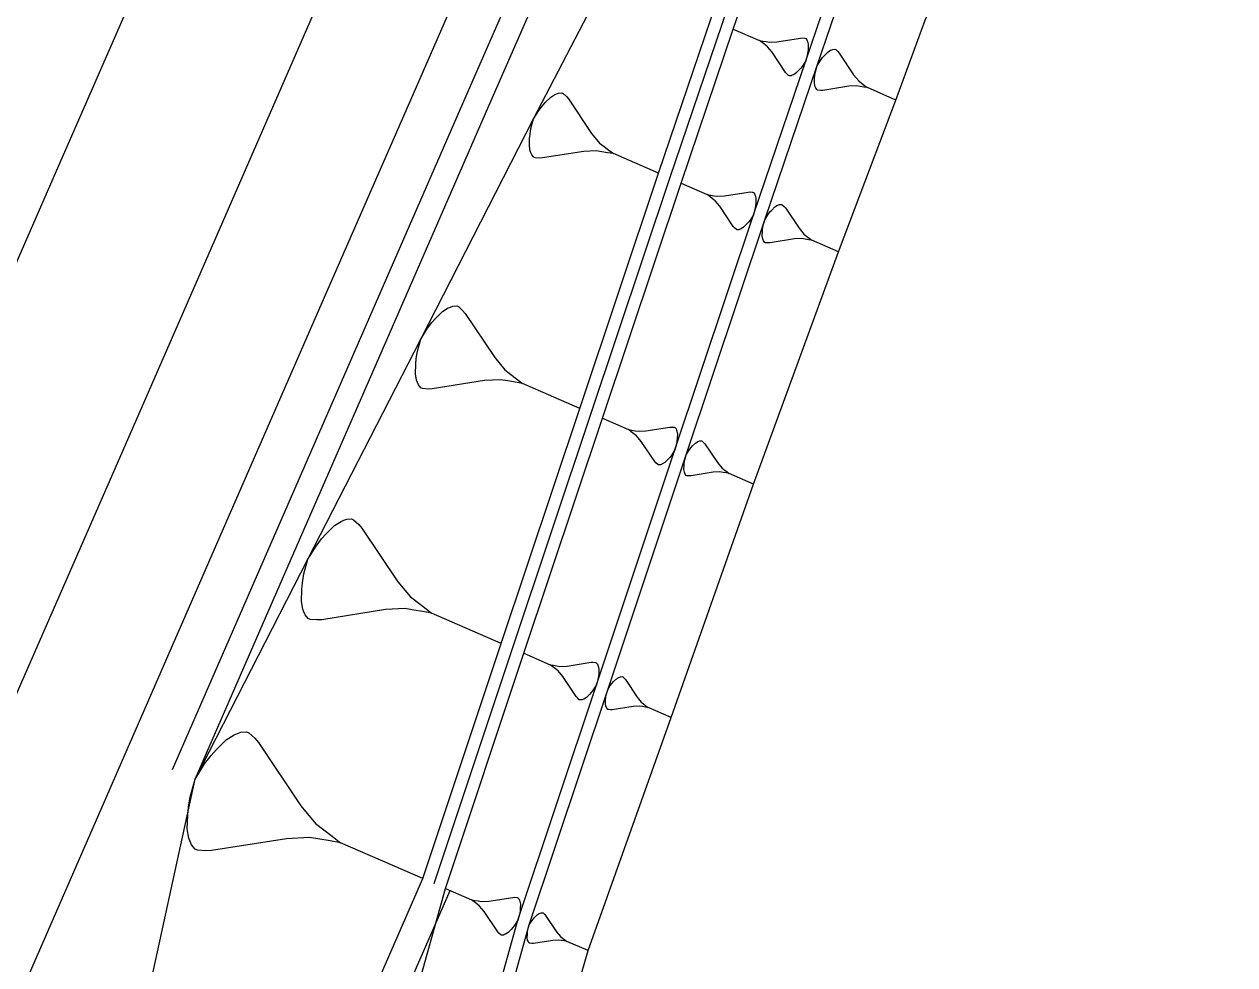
# Model space of a CAD drawing. Extents: x 386614 to 387594, y 803230 to 804419.
# Drawn here: x 387220.67 to 387245.18, y 803909.84 to 803928.89 of the extents above; entities that cross this region are included whole.
import ezdxf

# ---------------------------------------------------------------- set-up
doc = ezdxf.new("R2010")
doc.units = 0
doc.layers.get('0').update_dxf_attribs({"linetype": 'CONTINUOUS'})

msp = doc.modelspace()

# ---------------------------------------------------------------- linework, layer by layer
at = {"color": 1}
for p, q in [((387235.0301, 803928.7897), (387235.5592, 803928.5589)), ((387235.9078, 803928.5328), (387236.3913, 803928.6098)), ((387236.3913, 803928.6098), (387236.4281, 803928.6117)), ((387236.4281, 803928.6117), (387236.4801, 803928.6071)), ((387236.4801, 803928.6071), (387236.4952, 803928.6005)), ((387236.4952, 803928.6005), (387236.5188, 803928.5722)), ((387235.5592, 803928.5589), (387235.6263, 803928.5476)), ((387235.6131, 803928.5174), (387235.5592, 803928.5589)), ((387235.667, 803928.4759), (387235.6131, 803928.5174)), ((387235.6263, 803928.5476), (387235.6934, 803928.5363)), ((387235.7209, 803928.4344), (387235.667, 803928.4759)), ((387235.6934, 803928.5363), (387235.7605, 803928.5251)), ((387235.8154, 803928.3211), (387235.7209, 803928.4344)), ((387235.7605, 803928.5251), (387235.9078, 803928.5328)), ((387236.5188, 803928.5722), (387236.5274, 803928.5504)), ((387236.5274, 803928.5504), (387236.5359, 803928.5287)), ((387236.5359, 803928.5287), (387236.5463, 803928.4702)), ((387236.5436, 803928.3814), (387236.5389, 803928.3294)), ((387236.5463, 803928.4702), (387236.5436, 803928.3814)), ((387236.0879, 803927.9143), (387235.8154, 803928.3211)), ((387236.4966, 803928.1499), (387236.4353, 803928.0507)), ((387236.5277, 803928.2624), (387236.4966, 803928.1499)), ((387236.5389, 803928.3294), (387236.5277, 803928.2624)), ((387236.1115, 803927.886), (387236.0879, 803927.9143)), ((387236.1503, 803927.8511), (387236.1115, 803927.886)), ((387236.224, 803927.855), (387236.2022, 803927.8465)), ((387236.2457, 803927.8635), (387236.224, 803927.855)), ((387236.2957, 803927.8957), (387236.2457, 803927.8635)), ((387236.3589, 803927.9581), (387236.2957, 803927.8957)), ((387236.3938, 803927.9968), (387236.3589, 803927.9581)), ((387236.4353, 803928.0507), (387236.3938, 803927.9968)), ((387236.1654, 803927.8445), (387236.1503, 803927.8511)), ((387236.2022, 803927.8465), (387236.1654, 803927.8445)), ((387233.9712, 803925.6698), (387234.5004, 803925.439)), ((387234.5004, 803925.439), (387234.5674, 803925.4277)), ((387234.5542, 803925.3975), (387234.5004, 803925.439)), ((387234.5674, 803925.4277), (387234.6345, 803925.4165)), ((387234.6345, 803925.4165), (387234.7016, 803925.4052)), ((387234.7016, 803925.4052), (387234.8489, 803925.4129)), ((387234.8489, 803925.4129), (387235.3324, 803925.4899)), ((387235.3324, 803925.4899), (387235.3692, 803925.4919)), ((387235.3692, 803925.4919), (387235.4212, 803925.4872)), ((387235.4212, 803925.4872), (387235.4363, 803925.4806)), ((387235.4363, 803925.4806), (387235.46, 803925.4523)), ((387235.46, 803925.4523), (387235.4685, 803925.4306)), ((387235.4685, 803925.4306), (387235.477, 803925.4089)), ((387235.477, 803925.4089), (387235.4875, 803925.3503)), ((387234.6081, 803925.356), (387234.5542, 803925.3975)), ((387234.662, 803925.3145), (387234.6081, 803925.356)), ((387234.7566, 803925.2013), (387234.662, 803925.3145)), ((387235.029, 803924.7945), (387234.7566, 803925.2013)), ((387235.48, 803925.2096), (387235.4688, 803925.1425)), ((387235.4847, 803925.2615), (387235.48, 803925.2096)), ((387235.4875, 803925.3503), (387235.4847, 803925.2615)), ((387235.3764, 803924.9308), (387235.3349, 803924.877)), ((387235.4377, 803925.0301), (387235.3764, 803924.9308)), ((387235.4688, 803925.1425), (387235.4377, 803925.0301)), ((387235.0527, 803924.7662), (387235.029, 803924.7945)), ((387235.0914, 803924.7312), (387235.0527, 803924.7662)), ((387235.1065, 803924.7247), (387235.0914, 803924.7312)), ((387235.1434, 803924.7266), (387235.1065, 803924.7247)), ((387235.1651, 803924.7351), (387235.1434, 803924.7266)), ((387235.1868, 803924.7436), (387235.1651, 803924.7351)), ((387235.2368, 803924.7758), (387235.1868, 803924.7436)), ((387235.3, 803924.8382), (387235.2368, 803924.7758)), ((387235.3349, 803924.877), (387235.3, 803924.8382)), ((387232.3806, 803920.9087), (387232.9097, 803920.6778)), ((387232.9097, 803920.6778), (387232.9768, 803920.6666)), ((387232.9636, 803920.6363), (387232.9097, 803920.6778)), ((387233.0175, 803920.5948), (387232.9636, 803920.6363)), ((387232.9768, 803920.6666), (387233.0439, 803920.6553)), ((387233.0714, 803920.5533), (387233.0175, 803920.5948)), ((387233.0439, 803920.6553), (387233.1109, 803920.6441)), ((387233.1659, 803920.4401), (387233.0714, 803920.5533)), ((387233.1109, 803920.6441), (387233.2583, 803920.6518)), ((387233.2583, 803920.6518), (387233.7418, 803920.7288)), ((387233.7418, 803920.7288), (387233.7786, 803920.7307)), ((387233.7786, 803920.7307), (387233.8305, 803920.726)), ((387233.8305, 803920.726), (387233.8457, 803920.7194)), ((387233.8457, 803920.7194), (387233.8693, 803920.6911)), ((387233.8693, 803920.6911), (387233.8778, 803920.6694)), ((387233.8778, 803920.6694), (387233.8864, 803920.6477)), ((387233.8864, 803920.6477), (387233.8968, 803920.5892)), ((387233.8941, 803920.5004), (387233.8894, 803920.4484)), ((387233.8968, 803920.5892), (387233.8941, 803920.5004)), ((387233.4384, 803920.0333), (387233.1659, 803920.4401)), ((387233.8471, 803920.2689), (387233.7858, 803920.1697)), ((387233.8781, 803920.3813), (387233.8471, 803920.2689)), ((387233.8894, 803920.4484), (387233.8781, 803920.3813)), ((387233.462, 803920.005), (387233.4384, 803920.0333)), ((387233.6462, 803920.0146), (387233.5961, 803919.9825)), ((387233.7094, 803920.077), (387233.6462, 803920.0146)), ((387233.7443, 803920.1158), (387233.7094, 803920.077)), ((387233.7858, 803920.1697), (387233.7443, 803920.1158)), ((387233.5008, 803919.9701), (387233.462, 803920.005)), ((387233.5159, 803919.9635), (387233.5008, 803919.9701)), ((387233.5527, 803919.9654), (387233.5159, 803919.9635)), ((387233.5744, 803919.9739), (387233.5527, 803919.9654)), ((387233.5961, 803919.9825), (387233.5744, 803919.9739)), ((387230.7899, 803916.1475), (387231.3191, 803915.9167)), ((387231.3191, 803915.9167), (387231.3861, 803915.9054)), ((387231.3729, 803915.8752), (387231.3191, 803915.9167)), ((387231.4268, 803915.8337), (387231.3729, 803915.8752)), ((387231.3861, 803915.9054), (387231.4532, 803915.8942)), ((387231.4532, 803915.8942), (387231.5203, 803915.8829)), ((387231.5203, 803915.8829), (387231.6676, 803915.8906)), ((387231.6676, 803915.8906), (387232.1511, 803915.9676)), ((387232.1511, 803915.9676), (387232.1879, 803915.9695)), ((387232.1879, 803915.9695), (387232.2399, 803915.9649)), ((387232.2399, 803915.9649), (387232.255, 803915.9583)), ((387232.255, 803915.9583), (387232.2787, 803915.93)), ((387232.2787, 803915.93), (387232.2872, 803915.9083)), ((387232.2872, 803915.9083), (387232.2957, 803915.8865)), ((387232.2957, 803915.8865), (387232.3062, 803915.828)), ((387231.4807, 803915.7922), (387231.4268, 803915.8337)), ((387231.5753, 803915.6789), (387231.4807, 803915.7922)), ((387231.8477, 803915.2722), (387231.5753, 803915.6789)), ((387232.2875, 803915.6202), (387232.2564, 803915.5078)), ((387232.2987, 803915.6873), (387232.2875, 803915.6202)), ((387232.3034, 803915.7392), (387232.2987, 803915.6873)), ((387232.3062, 803915.828), (387232.3034, 803915.7392)), ((387232.1536, 803915.3546), (387232.1187, 803915.3159)), ((387232.1951, 803915.4085), (387232.1536, 803915.3546)), ((387232.2564, 803915.5078), (387232.1951, 803915.4085)), ((387231.8714, 803915.2438), (387231.8477, 803915.2722)), ((387231.9101, 803915.2089), (387231.8714, 803915.2438)), ((387231.9252, 803915.2023), (387231.9101, 803915.2089)), ((387231.9621, 803915.2043), (387231.9252, 803915.2023)), ((387231.9838, 803915.2128), (387231.9621, 803915.2043)), ((387232.0055, 803915.2213), (387231.9838, 803915.2128)), ((387232.0555, 803915.2535), (387232.0055, 803915.2213)), ((387232.1187, 803915.3159), (387232.0555, 803915.2535)), ((387229.2018, 803911.3853), (387229.7309, 803911.1544)), ((387230.0795, 803911.1284), (387230.563, 803911.2054)), ((387230.563, 803911.2054), (387230.5998, 803911.2073)), ((387230.5998, 803911.2073), (387230.6518, 803911.2026)), ((387230.6518, 803911.2026), (387230.6669, 803911.196)), ((387230.6669, 803911.196), (387230.6905, 803911.1677)), ((387229.7309, 803911.1544), (387229.798, 803911.1432)), ((387229.7848, 803911.1129), (387229.7309, 803911.1544)), ((387229.8387, 803911.0714), (387229.7848, 803911.1129)), ((387229.798, 803911.1432), (387229.8651, 803911.1319)), ((387229.8926, 803911.0299), (387229.8387, 803911.0714)), ((387229.8651, 803911.1319), (387229.9321, 803911.1206)), ((387229.9871, 803910.9167), (387229.8926, 803911.0299)), ((387229.9321, 803911.1206), (387230.0795, 803911.1284)), ((387230.6905, 803911.1677), (387230.699, 803911.146)), ((387230.699, 803911.146), (387230.7076, 803911.1243)), ((387230.7076, 803911.1243), (387230.718, 803911.0657)), ((387230.7153, 803910.977), (387230.7106, 803910.925)), ((387230.718, 803911.0657), (387230.7153, 803910.977)), ((387230.2596, 803910.5099), (387229.9871, 803910.9167)), ((387230.6683, 803910.7455), (387230.607, 803910.6463)), ((387230.6993, 803910.8579), (387230.6683, 803910.7455)), ((387230.7106, 803910.925), (387230.6993, 803910.8579)), ((387230.2832, 803910.4816), (387230.2596, 803910.5099)), ((387230.322, 803910.4467), (387230.2832, 803910.4816)), ((387230.3956, 803910.4505), (387230.3739, 803910.442)), ((387230.4174, 803910.4591), (387230.3956, 803910.4505)), ((387230.4674, 803910.4912), (387230.4174, 803910.4591)), ((387230.5306, 803910.5536), (387230.4674, 803910.4912)), ((387230.5655, 803910.5924), (387230.5306, 803910.5536)), ((387230.607, 803910.6463), (387230.5655, 803910.5924)), ((387230.3371, 803910.4401), (387230.322, 803910.4467)), ((387230.3739, 803910.442), (387230.3371, 803910.4401))]:
    msp.add_line(p, q, dxfattribs=at)
at = {"color": 7}
for p, q in [((387236.9442, 803928.3264), (387236.9986, 803928.3614)), ((387236.9986, 803928.3614), (387237.0222, 803928.3707)), ((387237.0222, 803928.3707), (387237.0458, 803928.3799)), ((387237.0458, 803928.3799), (387237.0858, 803928.382)), ((387237.0858, 803928.382), (387237.1023, 803928.3749)), ((387237.1023, 803928.3749), (387237.1444, 803928.3369)), ((387236.7258, 803928.05), (387236.7924, 803928.1579)), ((387236.7924, 803928.1579), (387236.8375, 803928.2164)), ((387236.8375, 803928.2164), (387236.8755, 803928.2586)), ((387236.8755, 803928.2586), (387236.9442, 803928.3264)), ((387237.1444, 803928.3369), (387237.1701, 803928.3061)), ((387237.1701, 803928.3061), (387237.4663, 803927.8639)), ((387236.6747, 803927.7983), (387236.6797, 803927.8548)), ((387236.6797, 803927.8548), (387236.692, 803927.9277)), ((387236.692, 803927.9277), (387236.7258, 803928.05)), ((387237.4663, 803927.8639), (387237.5692, 803927.7407)), ((387236.6717, 803927.7018), (387236.6747, 803927.7983)), ((387236.6831, 803927.6381), (387236.6717, 803927.7018)), ((387236.6923, 803927.6145), (387236.6831, 803927.6381)), ((387236.7016, 803927.5909), (387236.6923, 803927.6145)), ((387237.3659, 803927.6337), (387236.8403, 803927.55)), ((387237.5261, 803927.6421), (387237.3659, 803927.6337)), ((387237.599, 803927.6299), (387237.5261, 803927.6421)), ((387237.5692, 803927.7407), (387237.6277, 803927.6956)), ((387237.672, 803927.6176), (387237.599, 803927.6299)), ((387237.6277, 803927.6956), (387237.6863, 803927.6505)), ((387237.7449, 803927.6054), (387237.672, 803927.6176)), ((387237.6863, 803927.6505), (387237.7449, 803927.6054)), ((387231.2232, 803927.3028), (387231.3321, 803927.4103)), ((387231.3321, 803927.4103), (387231.4183, 803927.4658)), ((387231.4183, 803927.4658), (387231.4557, 803927.4805)), ((387231.4557, 803927.4805), (387231.4931, 803927.4951)), ((387231.4931, 803927.4951), (387231.5566, 803927.4985)), ((387231.5566, 803927.4985), (387231.5827, 803927.4871)), ((387231.5827, 803927.4871), (387231.6495, 803927.4269)), ((387231.6495, 803927.4269), (387231.6902, 803927.3782)), ((387231.6902, 803927.3782), (387232.1596, 803926.6772)), ((387236.7273, 803927.5602), (387236.7016, 803927.5909)), ((387236.7437, 803927.553), (387236.7273, 803927.5602)), ((387236.8002, 803927.5479), (387236.7437, 803927.553)), ((387236.8403, 803927.55), (387236.8002, 803927.5479)), ((387238.3202, 803927.3544), (387237.7449, 803927.6054)), ((387230.9859, 803926.9722), (387231.0915, 803927.1432)), ((387231.0915, 803927.1432), (387231.163, 803927.236)), ((387231.163, 803927.236), (387231.2232, 803927.3028)), ((387230.9324, 803926.7785), (387230.9859, 803926.9722)), ((387230.905, 803926.5734), (387230.913, 803926.6629)), ((387230.913, 803926.6629), (387230.9324, 803926.7785)), ((387232.1596, 803926.6772), (387232.3226, 803926.4821)), ((387230.9002, 803926.4204), (387230.905, 803926.5734)), ((387230.9182, 803926.3195), (387230.9002, 803926.4204)), ((387232.3226, 803926.4821), (387232.4154, 803926.4106)), ((387232.4154, 803926.4106), (387232.5083, 803926.3391)), ((387230.9329, 803926.2821), (387230.9182, 803926.3195)), ((387230.9476, 803926.2447), (387230.9329, 803926.2821)), ((387230.9884, 803926.1959), (387230.9476, 803926.2447)), ((387231.0144, 803926.1845), (387230.9884, 803926.1959)), ((387231.1039, 803926.1765), (387231.0144, 803926.1845)), ((387231.1674, 803926.1798), (387231.1039, 803926.1765)), ((387232.0005, 803926.3125), (387231.1674, 803926.1798)), ((387232.2544, 803926.3258), (387232.0005, 803926.3125)), ((387232.37, 803926.3064), (387232.2544, 803926.3258)), ((387232.4855, 803926.287), (387232.37, 803926.3064)), ((387232.6011, 803926.2676), (387232.4855, 803926.287)), ((387232.5083, 803926.3391), (387232.6011, 803926.2676)), ((387233.5129, 803925.8698), (387232.6011, 803926.2676)), ((387235.8072, 803925.1256), (387235.8716, 803925.1892)), ((387235.8716, 803925.1892), (387235.9225, 803925.222)), ((387235.9225, 803925.222), (387235.9447, 803925.2306)), ((387235.9447, 803925.2306), (387235.9668, 803925.2393)), ((387235.9668, 803925.2393), (387236.0043, 803925.2413)), ((387236.0043, 803925.2413), (387236.0197, 803925.2346)), ((387236.0197, 803925.2346), (387236.0592, 803925.199)), ((387236.0592, 803925.199), (387236.0833, 803925.1702)), ((387236.0833, 803925.1702), (387236.3609, 803924.7557)), ((387235.6352, 803924.8156), (387235.6669, 803924.9301)), ((387235.6669, 803924.9301), (387235.7293, 803925.0312)), ((387235.7293, 803925.0312), (387235.7716, 803925.0861)), ((387235.7716, 803925.0861), (387235.8072, 803925.1256)), ((387235.6162, 803924.6038), (387235.619, 803924.6943)), ((387235.619, 803924.6943), (387235.6238, 803924.7472)), ((387235.6238, 803924.7472), (387235.6352, 803924.8156)), ((387236.3609, 803924.7557), (387236.4572, 803924.6403)), ((387235.6269, 803924.5442), (387235.6162, 803924.6038)), ((387235.6355, 803924.5221), (387235.6269, 803924.5442)), ((387235.6442, 803924.4999), (387235.6355, 803924.5221)), ((387235.6683, 803924.4711), (387235.6442, 803924.4999)), ((387235.6837, 803924.4644), (387235.6683, 803924.4711)), ((387235.7367, 803924.4596), (387235.6837, 803924.4644)), ((387235.7742, 803924.4616), (387235.7367, 803924.4596)), ((387236.2668, 803924.54), (387235.7742, 803924.4616)), ((387236.4169, 803924.5479), (387236.2668, 803924.54)), ((387236.4852, 803924.5364), (387236.4169, 803924.5479)), ((387236.4572, 803924.6403), (387236.5121, 803924.598)), ((387236.5536, 803924.5249), (387236.4852, 803924.5364)), ((387236.5121, 803924.598), (387236.567, 803924.5558)), ((387236.6219, 803924.5135), (387236.5536, 803924.5249)), ((387236.567, 803924.5558), (387236.6219, 803924.5135)), ((387237.1611, 803924.2783), (387236.6219, 803924.5135)), ((387229.0038, 803922.9351), (387229.1427, 803923.0722)), ((387229.1427, 803923.0722), (387229.2525, 803923.1428)), ((387229.2525, 803923.1428), (387229.3002, 803923.1615)), ((387229.3002, 803923.1615), (387229.3479, 803923.1803)), ((387229.3479, 803923.1803), (387229.4288, 803923.1845)), ((387229.4288, 803923.1845), (387229.462, 803923.17)), ((387229.462, 803923.17), (387229.5471, 803923.0934)), ((387229.5471, 803923.0934), (387229.5991, 803923.0312)), ((387229.5991, 803923.0312), (387230.1974, 803922.1378)), ((387228.7014, 803922.5137), (387228.836, 803922.7317)), ((387228.836, 803922.7317), (387228.9272, 803922.85)), ((387228.9272, 803922.85), (387229.0038, 803922.9351)), ((387228.6332, 803922.2668), (387228.7014, 803922.5137)), ((387228.6085, 803922.1195), (387228.6332, 803922.2668)), ((387228.5922, 803921.8104), (387228.5982, 803922.0054)), ((387228.5982, 803922.0054), (387228.6085, 803922.1195)), ((387230.1974, 803922.1378), (387230.4051, 803921.8891)), ((387228.6152, 803921.6818), (387228.5922, 803921.8104)), ((387230.4051, 803921.8891), (387230.5234, 803921.7979)), ((387230.5234, 803921.7979), (387230.6418, 803921.7068)), ((387228.6339, 803921.6341), (387228.6152, 803921.6818)), ((387228.6526, 803921.5864), (387228.6339, 803921.6341)), ((387228.7045, 803921.5243), (387228.6526, 803921.5864)), ((387228.7377, 803921.5098), (387228.7045, 803921.5243)), ((387228.8518, 803921.4995), (387228.7377, 803921.5098)), ((387228.9327, 803921.5038), (387228.8518, 803921.4995)), ((387229.9946, 803921.6729), (387228.9327, 803921.5038)), ((387230.3182, 803921.6898), (387229.9946, 803921.6729)), ((387230.4655, 803921.6651), (387230.3182, 803921.6898)), ((387230.6128, 803921.6404), (387230.4655, 803921.6651)), ((387230.7601, 803921.6156), (387230.6128, 803921.6404)), ((387230.6418, 803921.7068), (387230.7601, 803921.6156)), ((387231.9223, 803921.1086), (387230.7601, 803921.6156)), ((387234.0762, 803920.169), (387234.1331, 803920.2611)), ((387234.1331, 803920.2611), (387234.1716, 803920.3111)), ((387234.1716, 803920.3111), (387234.204, 803920.347)), ((387234.204, 803920.347), (387234.2627, 803920.405)), ((387234.2627, 803920.405), (387234.3091, 803920.4348)), ((387234.3091, 803920.4348), (387234.3293, 803920.4427)), ((387234.3293, 803920.4427), (387234.3494, 803920.4506)), ((387234.3494, 803920.4506), (387234.3836, 803920.4524)), ((387234.3836, 803920.4524), (387234.3977, 803920.4463)), ((387234.3977, 803920.4463), (387234.4336, 803920.4139)), ((387234.4336, 803920.4139), (387234.4556, 803920.3876)), ((387234.4556, 803920.3876), (387234.7085, 803920.0101)), ((387234.037, 803920.0023), (387234.0474, 803920.0646)), ((387234.0474, 803920.0646), (387234.0762, 803920.169)), ((387234.7085, 803920.0101), (387234.7962, 803919.905)), ((387234.0301, 803919.8717), (387234.0326, 803919.9541)), ((387234.0398, 803919.8174), (387234.0301, 803919.8717)), ((387234.0326, 803919.9541), (387234.037, 803920.0023)), ((387234.0477, 803919.7972), (387234.0398, 803919.8174)), ((387234.0556, 803919.7771), (387234.0477, 803919.7972)), ((387234.0775, 803919.7508), (387234.0556, 803919.7771)), ((387234.6228, 803919.8136), (387234.174, 803919.7421)), ((387234.7595, 803919.8208), (387234.6228, 803919.8136)), ((387234.8218, 803919.8103), (387234.7595, 803919.8208)), ((387234.7962, 803919.905), (387234.8462, 803919.8664)), ((387234.884, 803919.7999), (387234.8218, 803919.8103)), ((387234.8462, 803919.8664), (387234.8963, 803919.8279)), ((387234.9463, 803919.7894), (387234.884, 803919.7999)), ((387234.8963, 803919.8279), (387234.9463, 803919.7894)), ((387235.4374, 803919.5751), (387234.9463, 803919.7894)), ((387234.0916, 803919.7447), (387234.0775, 803919.7508)), ((387234.1398, 803919.7403), (387234.0916, 803919.7447)), ((387234.174, 803919.7421), (387234.1398, 803919.7403)), ((387226.9532, 803918.734), (387227.0868, 803918.8199)), ((387227.0868, 803918.8199), (387227.1447, 803918.8426)), ((387227.1447, 803918.8426), (387227.2027, 803918.8654)), ((387227.2027, 803918.8654), (387227.301, 803918.8705)), ((387227.301, 803918.8705), (387227.3414, 803918.8529)), ((387227.3414, 803918.8529), (387227.4448, 803918.7598)), ((387226.6913, 803918.464), (387226.7845, 803918.5674)), ((387226.7845, 803918.5674), (387226.9532, 803918.734)), ((387227.4448, 803918.7598), (387227.5079, 803918.6842)), ((387227.5079, 803918.6842), (387228.2352, 803917.5983)), ((387226.4169, 803918.0553), (387226.5805, 803918.3202)), ((387226.5805, 803918.3202), (387226.6913, 803918.464)), ((387226.334, 803917.7551), (387226.4169, 803918.0553)), ((387226.2915, 803917.4374), (387226.304, 803917.5761)), ((387226.304, 803917.5761), (387226.334, 803917.7551)), ((387228.2352, 803917.5983), (387228.4876, 803917.296)), ((387226.2842, 803917.2004), (387226.2915, 803917.4374)), ((387226.3121, 803917.0441), (387226.2842, 803917.2004)), ((387228.4876, 803917.296), (387228.6315, 803917.1852)), ((387228.6315, 803917.1852), (387228.7753, 803917.0745)), ((387228.7753, 803917.0745), (387228.9191, 803916.9637)), ((387226.3348, 803916.9862), (387226.3121, 803917.0441)), ((387226.3576, 803916.9282), (387226.3348, 803916.9862)), ((387226.4207, 803916.8526), (387226.3576, 803916.9282)), ((387226.4611, 803916.835), (387226.4207, 803916.8526)), ((387226.5997, 803916.8226), (387226.4611, 803916.835)), ((387226.6981, 803916.8277), (387226.5997, 803916.8226)), ((387227.9887, 803917.0333), (387226.6981, 803916.8277)), ((387228.382, 803917.0539), (387227.9887, 803917.0333)), ((387228.561, 803917.0238), (387228.382, 803917.0539)), ((387228.7401, 803916.9937), (387228.561, 803917.0238)), ((387228.9191, 803916.9637), (387228.7401, 803916.9937)), ((387230.3316, 803916.3475), (387228.9191, 803916.9637)), ((387232.6064, 803915.5762), (387232.6619, 803915.6309)), ((387232.6619, 803915.6309), (387232.7058, 803915.6591)), ((387232.7058, 803915.6591), (387232.7248, 803915.6666)), ((387232.7248, 803915.6666), (387232.7439, 803915.6741)), ((387232.7439, 803915.6741), (387232.7762, 803915.6758)), ((387232.7762, 803915.6758), (387232.7895, 803915.67)), ((387232.7895, 803915.67), (387232.8235, 803915.6394)), ((387232.8235, 803915.6394), (387232.8442, 803915.6145)), ((387232.8442, 803915.6145), (387233.0833, 803915.2576)), ((387232.4583, 803915.3091), (387232.4856, 803915.4078)), ((387232.4856, 803915.4078), (387232.5394, 803915.4949)), ((387232.5394, 803915.4949), (387232.5758, 803915.5421)), ((387232.5758, 803915.5421), (387232.6064, 803915.5762)), ((387232.442, 803915.1268), (387232.4444, 803915.2047)), ((387232.4511, 803915.0754), (387232.442, 803915.1268)), ((387232.4444, 803915.2047), (387232.4485, 803915.2503)), ((387232.4485, 803915.2503), (387232.4583, 803915.3091)), ((387233.0833, 803915.2576), (387233.1662, 803915.1582)), ((387233.1662, 803915.1582), (387233.2135, 803915.1218)), ((387233.2135, 803915.1218), (387233.2608, 803915.0854)), ((387232.4586, 803915.0564), (387232.4511, 803915.0754)), ((387232.4661, 803915.0373), (387232.4586, 803915.0564)), ((387232.4868, 803915.0125), (387232.4661, 803915.0373)), ((387232.5001, 803915.0067), (387232.4868, 803915.0125)), ((387232.5457, 803915.0026), (387232.5001, 803915.0067)), ((387232.578, 803915.0043), (387232.5457, 803915.0026)), ((387233.0022, 803915.0719), (387232.578, 803915.0043)), ((387233.1315, 803915.0786), (387233.0022, 803915.0719)), ((387233.1904, 803915.0687), (387233.1315, 803915.0786)), ((387233.2492, 803915.0589), (387233.1904, 803915.0687)), ((387233.3081, 803915.049), (387233.2492, 803915.0589)), ((387233.2608, 803915.0854), (387233.3081, 803915.049)), ((387233.7724, 803914.8464), (387233.3081, 803915.049)), ((387224.5635, 803914.2013), (387224.7624, 803914.3975)), ((387224.7624, 803914.3975), (387224.9197, 803914.4987)), ((387224.9197, 803914.4987), (387224.988, 803914.5255)), ((387224.988, 803914.5255), (387225.0563, 803914.5523)), ((387225.0563, 803914.5523), (387225.1722, 803914.5584)), ((387225.1722, 803914.5584), (387225.2198, 803914.5377)), ((387225.2198, 803914.5377), (387225.3417, 803914.4279)), ((387225.3417, 803914.4279), (387225.416, 803914.3388)), ((387224.4537, 803914.0793), (387224.5635, 803914.2013)), ((387225.416, 803914.3388), (387226.273, 803913.0592)), ((387224.1304, 803913.5977), (387224.3232, 803913.9098)), ((387224.3232, 803913.9098), (387224.4537, 803914.0793)), ((387224.0327, 803913.244), (387224.1304, 803913.5977)), ((387223.9973, 803913.0331), (387224.0327, 803913.244)), ((387223.9826, 803912.8696), (387223.9973, 803913.0331)), ((387226.273, 803913.0592), (387226.5705, 803912.703)), ((387223.974, 803912.5904), (387223.9826, 803912.8696)), ((387226.5705, 803912.703), (387226.74, 803912.5725)), ((387224.0069, 803912.4062), (387223.974, 803912.5904)), ((387226.446, 803912.4177), (387225.9826, 803912.3934)), ((387226.657, 803912.3822), (387226.446, 803912.4177)), ((387226.74, 803912.5725), (387226.9095, 803912.4419)), ((387226.9095, 803912.4419), (387227.079, 803912.3114)), ((387224.0337, 803912.3379), (387224.0069, 803912.4062)), ((387224.0605, 803912.2696), (387224.0337, 803912.3379)), ((387224.1348, 803912.1805), (387224.0605, 803912.2696)), ((387224.1824, 803912.1598), (387224.1348, 803912.1805)), ((387225.9826, 803912.3934), (387224.4617, 803912.1512)), ((387226.868, 803912.3468), (387226.657, 803912.3822)), ((387227.079, 803912.3114), (387226.868, 803912.3468)), ((387228.7435, 803911.5852), (387227.079, 803912.3114)), ((387224.3458, 803912.1451), (387224.1824, 803912.1598)), ((387224.4617, 803912.1512), (387224.3458, 803912.1451)), ((387230.8974, 803910.6455), (387230.9473, 803910.7262)), ((387230.9473, 803910.7262), (387230.981, 803910.7701)), ((387230.981, 803910.7701), (387231.0094, 803910.8016)), ((387231.0094, 803910.8016), (387231.0608, 803910.8523)), ((387231.0608, 803910.8523), (387231.1015, 803910.8785)), ((387231.1015, 803910.8785), (387231.1192, 803910.8854)), ((387231.1192, 803910.8854), (387231.1368, 803910.8923)), ((387231.1368, 803910.8923), (387231.1668, 803910.8939)), ((387231.1668, 803910.8939), (387231.1791, 803910.8886)), ((387231.1791, 803910.8886), (387231.2106, 803910.8602)), ((387231.2106, 803910.8602), (387231.2298, 803910.8371)), ((387231.2298, 803910.8371), (387231.4514, 803910.5063)), ((387230.857, 803910.3851), (387230.8592, 803910.4573)), ((387230.8592, 803910.4573), (387230.863, 803910.4996)), ((387230.863, 803910.4996), (387230.8722, 803910.5541)), ((387230.8722, 803910.5541), (387230.8974, 803910.6455)), ((387231.4514, 803910.5063), (387231.5283, 803910.4143)), ((387230.8655, 803910.3375), (387230.857, 803910.3851)), ((387230.8724, 803910.3199), (387230.8655, 803910.3375)), ((387230.8794, 803910.3022), (387230.8724, 803910.3199)), ((387230.8986, 803910.2792), (387230.8794, 803910.3022)), ((387230.9109, 803910.2738), (387230.8986, 803910.2792)), ((387230.9531, 803910.27), (387230.9109, 803910.2738)), ((387230.9831, 803910.2716), (387230.9531, 803910.27)), ((387231.3763, 803910.3342), (387230.9831, 803910.2716)), ((387231.4961, 803910.3405), (387231.3763, 803910.3342)), ((387231.5506, 803910.3313), (387231.4961, 803910.3405)), ((387231.5283, 803910.4143), (387231.5721, 803910.3805)), ((387231.6052, 803910.3222), (387231.5506, 803910.3313)), ((387231.5721, 803910.3805), (387231.6159, 803910.3468)), ((387231.6597, 803910.313), (387231.6052, 803910.3222)), ((387231.6159, 803910.3468), (387231.6597, 803910.313)), ((387232.09, 803910.1253), (387231.6597, 803910.313))]:
    msp.add_line(p, q, dxfattribs=at)
at = {"color": 7, "linetype": 'CONTINUOUS'}
for points in [[(387213.2575, 803907.4309), (387215.2568, 803912.0137), (387217.2561, 803916.5966), (387219.2554, 803921.1795), (387221.2546, 803925.7624), (387223.2539, 803930.3453), (387224.5667, 803933.3544), (387225.2532, 803934.9282), (387227.2525, 803939.511), (387229.2518, 803944.0939), (387231.2511, 803948.6768), (387233.2504, 803953.2597), (387235.2497, 803957.8426), (387237.249, 803962.4255), (387239.2483, 803967.0083), (387240.8715, 803970.7291), (387241.2467, 803971.5882), (387243.2543, 803976.1492), (387245.2836, 803980.7007), (387247.3345, 803985.2424), (387249.407, 803989.7743), (387251.5011, 803994.2963), (387253.6167, 803998.8083), (387254.1825, 804000)], [(387216.4655, 803906.0314), (387218.4648, 803910.6142), (387220.4641, 803915.1971), (387222.4634, 803919.78), (387224.4627, 803924.3629), (387226.462, 803928.9458), (387228.4613, 803933.5287), (387230.4605, 803938.1115), (387232.4598, 803942.6944), (387234.4591, 803947.2773), (387236.4584, 803951.8602), (387238.4577, 803956.4431), (387240.457, 803961.026), (387242.4563, 803965.6088), (387244.0795, 803969.3296), (387244.4535, 803970.1858), (387246.4544, 803974.7316), (387248.4768, 803979.2678), (387250.5209, 803983.7944), (387252.5865, 803988.3111), (387254.6736, 803992.818), (387256.7821, 803997.3148), (387258.0568, 804000)], [(387224.1324, 803913.5968), (387226.4169, 803918.0553), (387228.7014, 803922.5137), (387230.9859, 803926.9722), (387232.5004, 803929.8933), (387233.2924, 803931.421), (387235.3206, 803935.9913), (387236.9382, 803939.6366), (387237.3487, 803940.5616), (387239.3769, 803945.1319), (387241.4051, 803949.7022), (387243.4332, 803954.2725), (387245.4614, 803958.8428), (387247.4895, 803963.4131), (387249.1361, 803967.1236), (387249.5136, 803967.9729), (387251.5326, 803972.4819), (387251.7987, 803973.0719), (387253.5731, 803976.9811), (387255.6349, 803981.4703), (387257.341, 803985.1432), (387257.3828, 803985.2327), (387257.718, 803985.9496)], [(387226.7428, 803907.0029), (387228.7435, 803911.5852), (387230.3316, 803916.3475), (387231.9223, 803921.1086), (387233.5129, 803925.8698), (387234.5718, 803928.9896), (387235.1256, 803930.6213), (387237.1537, 803935.1916), (387238.7714, 803938.8369), (387239.1819, 803939.7619), (387241.2101, 803944.3322), (387243.2382, 803948.9025), (387245.2664, 803953.4728), (387247.2945, 803958.0431), (387249.3227, 803962.6134), (387250.9693, 803966.3239), (387251.346, 803967.1716), (387253.3612, 803971.6718), (387253.6268, 803972.2606), (387255.3978, 803976.1623), (387257.4557, 803980.6429), (387259.1586, 803984.3086)], [(387228.9726, 803911.4853), (387230.5608, 803916.2475), (387232.1514, 803921.0087), (387233.7421, 803925.7698), (387234.8009, 803928.8897), (387235.3547, 803930.5214), (387237.3829, 803935.0917), (387239.0005, 803938.7369), (387239.411, 803939.6619), (387241.4392, 803944.2322), (387243.4674, 803948.8025), (387245.4955, 803953.3728), (387247.5237, 803957.9431), (387249.5518, 803962.5134), (387251.1984, 803966.2239), (387251.5751, 803967.0714), (387253.5898, 803971.5706), (387253.8553, 803972.1592), (387255.6259, 803976.06), (387257.6833, 803980.5395)], [(387229.5383, 803905.7834), (387230.8974, 803910.6455), (387232.4856, 803915.4078), (387234.0762, 803920.169), (387235.6669, 803924.9301), (387236.7258, 803928.05), (387237.2795, 803929.6817), (387239.3077, 803934.252), (387240.9254, 803937.8972), (387241.3359, 803938.8222), (387243.364, 803943.3925), (387245.3922, 803947.9628), (387247.4203, 803952.5331), (387249.4485, 803957.1034), (387251.4766, 803961.6737), (387253.1233, 803965.3842), (387253.4991, 803966.23), (387255.5098, 803970.72), (387255.7748, 803971.3075), (387257.5419, 803975.2002)], [(387230.6859, 803905.2827), (387232.09, 803910.1253), (387233.7724, 803914.8464), (387235.4374, 803919.5751), (387237.1611, 803924.2783), (387238.3202, 803927.3544), (387238.913, 803928.9691), (387241.0222, 803933.504), (387242.6626, 803937.1394), (387243.0788, 803938.0619), (387245.1674, 803942.6058), (387247.2552, 803947.1501), (387249.2756, 803951.7237), (387251.2998, 803956.2958), (387253.3741, 803960.8459), (387255.0379, 803964.549), (387255.417, 803965.3913), (387257.4417, 803969.8642), (387257.6957, 803970.4551)], [(387224.4472, 803900), (387225.3535, 803902.154), (387227.2927, 803906.763), (387229.2934, 803911.3453)]]:
    msp.add_lwpolyline(points, dxfattribs=at)
at = {"color": 2, "linetype": 'CONTINUOUS'}
msp.add_lwpolyline([(387220.7562, 803909.6146), (387222.7555, 803914.1975), (387224.7548, 803918.7804), (387226.7541, 803923.3632), (387228.7534, 803927.9461), (387230.7527, 803932.529), (387232.752, 803937.1119), (387234.7513, 803941.6948), (387236.7506, 803946.2777), (387238.7499, 803950.8605), (387240.7492, 803955.4434), (387242.7485, 803960.0263), (387244.7478, 803964.6092), (387246.3709, 803968.3299), (387246.744, 803969.1841), (387248.7401, 803973.719), (387250.7577, 803978.2444), (387252.7969, 803982.76), (387254.8576, 803987.266), (387256.9397, 803991.762), (387259.0431, 803996.2481), (387260.8242, 804000)], dxfattribs=at)
at = {"color": 1, "linetype": 'CONTINUOUS'}
for points in [[(387223.6721, 803913.7976), (387225.6714, 803918.3805), (387227.6707, 803922.9634), (387229.67, 803927.5463), (387230.9827, 803930.5554), (387231.6693, 803932.1292), (387233.6686, 803936.712), (387235.2632, 803940.3673), (387235.6679, 803941.2949), (387237.6672, 803945.8778), (387239.6664, 803950.4607), (387241.6657, 803955.0436), (387243.665, 803959.6265), (387245.6643, 803964.2093), (387247.2875, 803967.9301), (387247.6602, 803968.7834), (387249.6544, 803973.314), (387249.9172, 803973.9068), (387251.6701, 803977.835), (387253.7073, 803982.3463), (387255.3934, 803986.0374), (387255.4348, 803986.1274), (387255.766, 803986.8479), (387257.8461, 803991.3396)], [(387223.0477, 803908.6149), (387224.1304, 803913.5977), (387226.1297, 803918.1806), (387228.129, 803922.7635), (387230.1283, 803927.3463), (387231.441, 803930.3555), (387232.1276, 803931.9292), (387234.1269, 803936.5121), (387235.7215, 803940.1674), (387236.1261, 803941.095), (387238.1254, 803945.6779), (387240.1247, 803950.2608), (387242.124, 803954.8436), (387244.1233, 803959.4265), (387246.1226, 803964.0094), (387247.7458, 803967.7302), (387248.1184, 803968.5831), (387250.1116, 803973.1115), (387250.3743, 803973.704), (387252.1263, 803977.6303), (387254.1625, 803982.1394), (387255.8478, 803985.8288)], [(387227.8427, 803906.5231), (387229.2018, 803911.3853), (387230.7899, 803916.1475), (387232.3806, 803920.9087), (387233.9712, 803925.6698), (387235.0301, 803928.7897), (387235.5839, 803930.4214), (387237.612, 803934.9917), (387239.2297, 803938.637), (387239.6402, 803939.562), (387241.6683, 803944.1323), (387243.6965, 803948.7026), (387245.7247, 803953.2729), (387247.7528, 803957.8432), (387249.781, 803962.4134), (387251.4276, 803966.124), (387251.8041, 803966.9712), (387253.8184, 803971.4693), (387254.0838, 803972.0578), (387255.854, 803975.9576), (387257.9109, 803980.436)], [(387229.3092, 803905.8833), (387230.6683, 803910.7455), (387232.2564, 803915.5078), (387233.8471, 803920.2689), (387235.4377, 803925.0301), (387236.4966, 803928.1499), (387237.0504, 803929.7816), (387239.0786, 803934.3519), (387240.6962, 803937.9972), (387241.1067, 803938.9222), (387243.1349, 803943.4925), (387245.163, 803948.0628), (387247.1912, 803952.6331), (387249.2193, 803957.2034), (387251.2475, 803961.7737), (387252.8941, 803965.4842), (387253.2701, 803966.3302), (387255.2813, 803970.8213), (387255.5463, 803971.4089), (387257.3138, 803975.3026), (387259.3675, 803979.7741)]]:
    msp.add_lwpolyline(points, dxfattribs=at)
at = {"color": 7}
msp.add_point((387236.7258, 803928.05), dxfattribs=at)

doc.saveas('drawing.dxf')
